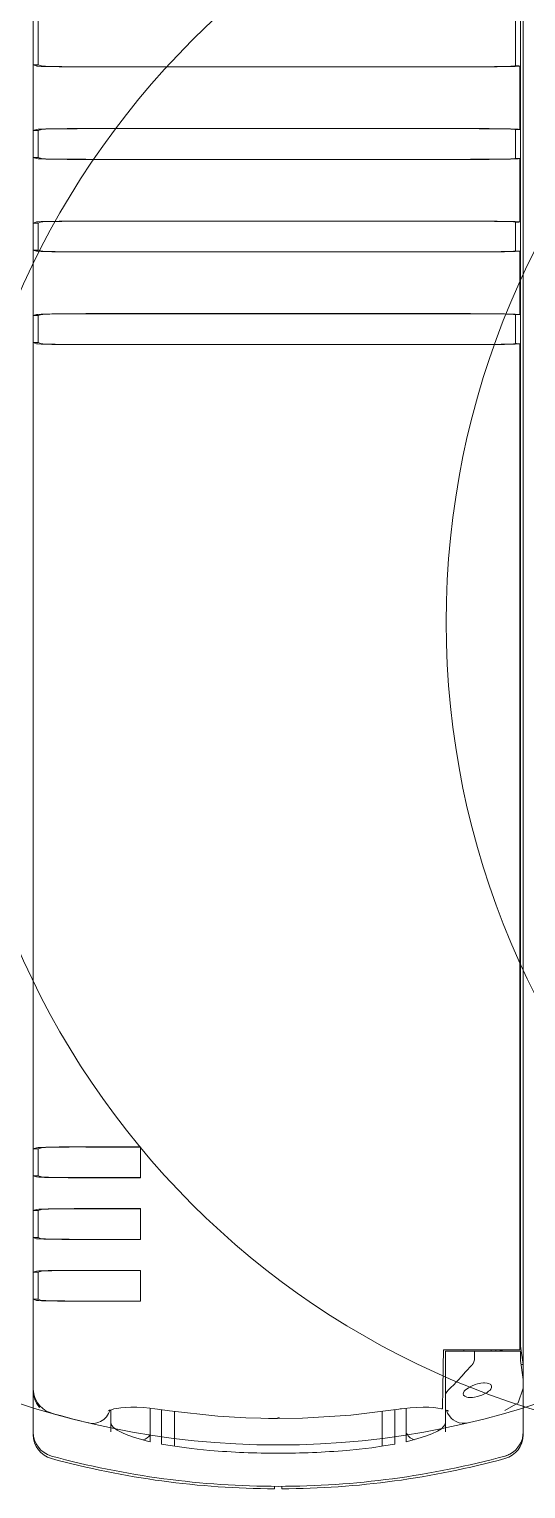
# Model space of a CAD drawing. Header units: millimetres. Extents: x -6000 to 26000, y -6000 to 26000.
# Drawn here: x 108.69 to 114.29, y -4552.79 to -4536.34 of the extents above; entities that cross this region are included whole.
import ezdxf

# ---------------------------------------------------------------- set-up
doc = ezdxf.new("R2010")
doc.units = ezdxf.units.MM
doc.header["$MEASUREMENT"] = 0
doc.layers.add('Чертеж и Рисунок_Ном._пера__7', color=7, linetype='Continuous', lineweight=15)

msp = doc.modelspace()

# ---------------------------------------------------------------- linework, layer by layer
at = {"layer": 'Чертеж и Рисунок_Ном._пера__7', "color": 7, "linetype": 'Continuous', "lineweight": 15}
for p, q in [((108.737, -4536.747), (108.737, -4534.96)), ((108.792, -4534.96), (108.792, -4536.747)), ((114.259, -4534.96), (114.259, -4551.391)), ((114.229, -4535.301), (114.229, -4551.186)), ((114.171, -4536.757), (114.171, -4535.315)), ((108.775, -4536.759), (108.737, -4536.747)), ((108.737, -4536.747), (108.792, -4536.747)), ((108.737, -4536.747), (108.737, -4537.486)), ((108.83, -4536.759), (108.792, -4536.747)), ((113.665, -4536.767), (109.33, -4536.767)), ((113.665, -4536.768), (109.33, -4536.768)), ((114.171, -4536.757), (114.165, -4536.759)), ((114.221, -4537.473), (114.221, -4536.759)), ((108.737, -4537.486), (108.775, -4537.473)), ((108.737, -4537.486), (108.792, -4537.486)), ((108.737, -4537.79), (108.737, -4537.486)), ((108.83, -4537.473), (108.792, -4537.486)), ((108.792, -4537.486), (108.792, -4537.79)), ((109.33, -4537.464), (113.665, -4537.464)), ((113.665, -4537.465), (109.33, -4537.465)), ((114.171, -4537.475), (114.165, -4537.473)), ((114.171, -4537.801), (114.171, -4537.475)), ((108.775, -4537.803), (108.737, -4537.79)), ((108.737, -4537.79), (108.737, -4538.529)), ((108.737, -4537.79), (108.792, -4537.79)), ((108.83, -4537.802), (108.792, -4537.79)), ((113.665, -4537.811), (109.33, -4537.811)), ((113.665, -4537.812), (109.33, -4537.812)), ((114.171, -4537.801), (114.165, -4537.802)), ((114.221, -4538.516), (114.221, -4537.802)), ((108.737, -4538.529), (108.775, -4538.516)), ((108.737, -4538.529), (108.792, -4538.529)), ((108.737, -4538.833), (108.737, -4538.529)), ((108.83, -4538.516), (108.792, -4538.529)), ((108.792, -4538.529), (108.792, -4538.833)), ((109.33, -4538.507), (113.665, -4538.507)), ((113.665, -4538.508), (109.33, -4538.508)), ((114.171, -4538.518), (114.165, -4538.516)), ((114.171, -4538.844), (114.171, -4538.518)), ((108.737, -4538.833), (108.737, -4539.572)), ((108.737, -4538.833), (108.792, -4538.833)), ((108.775, -4538.846), (108.737, -4538.833)), ((108.83, -4538.846), (108.792, -4538.833)), ((113.665, -4538.854), (109.33, -4538.854)), ((113.665, -4538.855), (109.33, -4538.855)), ((114.171, -4538.844), (114.165, -4538.846)), ((114.221, -4539.56), (114.221, -4538.846)), ((108.737, -4539.572), (108.775, -4539.56)), ((108.737, -4539.572), (108.792, -4539.572)), ((108.737, -4539.876), (108.737, -4539.572)), ((108.83, -4539.56), (108.792, -4539.572)), ((108.792, -4539.572), (108.792, -4539.876)), ((109.33, -4539.55), (113.665, -4539.55)), ((113.665, -4539.551), (109.33, -4539.551)), ((114.171, -4539.562), (114.165, -4539.56)), ((114.171, -4539.887), (114.171, -4539.562)), ((108.737, -4539.876), (108.792, -4539.876)), ((108.737, -4539.876), (108.737, -4548.962)), ((108.775, -4539.889), (108.737, -4539.876)), ((108.83, -4539.889), (108.792, -4539.876)), ((113.665, -4539.897), (109.33, -4539.897)), ((113.665, -4539.898), (109.33, -4539.898)), ((114.171, -4539.887), (114.165, -4539.889)), ((114.221, -4551.228), (114.221, -4539.889)), ((108.737, -4548.962), (108.775, -4548.949)), ((108.737, -4548.962), (108.792, -4548.962)), ((108.737, -4549.266), (108.737, -4548.962)), ((108.83, -4548.949), (108.792, -4548.962)), ((108.792, -4548.962), (108.792, -4549.266)), ((109.33, -4548.94), (109.947, -4548.94)), ((109.946, -4548.941), (109.33, -4548.941)), ((109.947, -4548.94), (109.946, -4548.941)), ((109.946, -4548.941), (109.946, -4549.286)), ((109.947, -4548.94), (109.947, -4549.287)), ((108.737, -4549.266), (108.737, -4549.657)), ((108.737, -4549.266), (108.792, -4549.266)), ((108.775, -4549.278), (108.737, -4549.266)), ((108.83, -4549.278), (108.792, -4549.266)), ((109.946, -4549.286), (109.33, -4549.286)), ((109.947, -4549.287), (109.33, -4549.287)), ((109.946, -4549.286), (109.947, -4549.287)), ((108.737, -4549.657), (108.775, -4549.644)), ((108.737, -4549.657), (108.792, -4549.657)), ((108.737, -4549.961), (108.737, -4549.657)), ((108.83, -4549.644), (108.792, -4549.657)), ((108.792, -4549.657), (108.792, -4549.961)), ((109.33, -4549.635), (109.947, -4549.635)), ((109.946, -4549.636), (109.33, -4549.636)), ((109.947, -4549.635), (109.946, -4549.636)), ((109.946, -4549.636), (109.946, -4549.982)), ((109.947, -4549.635), (109.947, -4549.983)), ((108.775, -4549.974), (108.737, -4549.961)), ((108.737, -4549.961), (108.792, -4549.961)), ((108.737, -4549.961), (108.737, -4550.353)), ((108.83, -4549.974), (108.792, -4549.961)), ((109.946, -4549.982), (109.33, -4549.982)), ((109.947, -4549.983), (109.33, -4549.983)), ((109.947, -4549.983), (109.946, -4549.982)), ((108.737, -4550.353), (108.775, -4550.34)), ((108.792, -4550.353), (108.737, -4550.353)), ((108.737, -4550.657), (108.737, -4550.353)), ((108.83, -4550.34), (108.792, -4550.353)), ((108.792, -4550.353), (108.792, -4550.657)), ((109.33, -4550.331), (109.947, -4550.331)), ((109.946, -4550.332), (109.33, -4550.332)), ((109.947, -4550.331), (109.946, -4550.332)), ((109.946, -4550.332), (109.946, -4550.677)), ((109.947, -4550.331), (109.947, -4550.678)), ((108.775, -4550.669), (108.737, -4550.657)), ((108.737, -4550.657), (108.792, -4550.657)), ((108.737, -4550.657), (108.737, -4551.661)), ((108.83, -4550.669), (108.792, -4550.657)), ((109.946, -4550.677), (109.33, -4550.677)), ((109.947, -4550.678), (109.33, -4550.678)), ((109.947, -4550.678), (109.946, -4550.677)), ((113.358, -4551.418), (113.362, -4551.228)), ((113.665, -4551.228), (113.362, -4551.228)), ((113.383, -4551.242), (113.709, -4551.242)), ((113.383, -4551.242), (113.383, -4551.724)), ((113.591, -4551.228), (113.591, -4551.242)), ((114.221, -4551.228), (113.665, -4551.228)), ((113.709, -4551.339), (113.709, -4551.242)), ((114.221, -4551.242), (113.709, -4551.242)), ((113.897, -4551.228), (113.897, -4551.242)), ((113.951, -4551.242), (113.951, -4551.228)), ((114.221, -4551.186), (114.229, -4551.186)), ((114.228, -4551.242), (114.221, -4551.242)), ((114.228, -4551.242), (114.228, -4551.346)), ((114.259, -4551.391), (114.229, -4551.186)), ((113.354, -4551.678), (113.358, -4551.418)), ((114.228, -4551.346), (114.259, -4551.561)), ((114.234, -4551.391), (114.259, -4551.391)), ((114.259, -4551.391), (114.259, -4551.561)), ((114.259, -4551.561), (114.259, -4551.658)), ((108.737, -4551.684), (108.737, -4551.661)), ((108.737, -4552.155), (108.737, -4551.684)), ((113.351, -4551.864), (113.354, -4551.678)), ((113.383, -4551.724), (113.383, -4551.869)), ((114.259, -4551.658), (114.259, -4552.183)), ((114.259, -4552.155), (114.259, -4551.658)), ((108.806, -4551.878), (108.806, -4551.853)), ((109.579, -4551.917), (109.579, -4551.917)), ((109.613, -4552.149), (109.613, -4551.902)), ((110.056, -4551.885), (110.056, -4552.262)), ((110.182, -4551.902), (110.182, -4552.288)), ((110.328, -4552.313), (110.328, -4551.923)), ((112.668, -4551.923), (112.668, -4552.313)), ((112.814, -4551.902), (112.814, -4552.288)), ((112.939, -4551.885), (112.939, -4552.262)), ((113.351, -4551.864), (113.35, -4551.893)), ((113.383, -4551.902), (113.383, -4551.869)), ((113.383, -4551.896), (113.383, -4551.869)), ((113.383, -4551.896), (113.383, -4552.149)), ((109.359, -4552.049), (109.359, -4552.049)), ((108.737, -4552.155), (108.737, -4552.183)), ((114.259, -4552.155), (114.259, -4552.155)), ((114.259, -4552.155), (114.259, -4552.155)), ((111.456, -4552.793), (111.456, -4552.765)), ((111.54, -4552.793), (111.54, -4552.765))]:
    msp.add_line(p, q, dxfattribs=at)
at = {"layer": 'Чертеж и Рисунок_Ном._пера__7', "color": 7, "linetype": 'Continuous', "lineweight": 15, "flags": 128}
for points in [[(108.775, -4549.278), (108.801, -4549.281), (108.828, -4549.282), (108.863, -4549.283), (108.905, -4549.284), (108.954, -4549.285), (109.009, -4549.286), (109.069, -4549.286), (109.132, -4549.287), (109.198, -4549.287), (109.266, -4549.287), (109.33, -4549.287)], [(108.83, -4549.278), (108.854, -4549.28), (108.878, -4549.281), (108.909, -4549.282), (108.947, -4549.283), (108.991, -4549.284), (109.041, -4549.285), (109.094, -4549.285), (109.151, -4549.286), (109.211, -4549.286), (109.272, -4549.286), (109.33, -4549.286)], [(108.775, -4549.644), (108.801, -4549.642), (108.828, -4549.641), (108.863, -4549.64), (108.905, -4549.639), (108.954, -4549.638), (109.009, -4549.637), (109.069, -4549.636), (109.132, -4549.636), (109.198, -4549.635), (109.266, -4549.635), (109.33, -4549.635)], [(108.83, -4549.644), (108.854, -4549.642), (108.878, -4549.641), (108.909, -4549.64), (108.947, -4549.639), (108.991, -4549.638), (109.041, -4549.638), (109.094, -4549.637), (109.151, -4549.637), (109.211, -4549.636), (109.272, -4549.636), (109.33, -4549.636)], [(108.775, -4549.974), (108.799, -4549.976), (108.824, -4549.977), (108.857, -4549.978), (108.898, -4549.979), (108.945, -4549.98), (108.999, -4549.981), (109.057, -4549.982), (109.12, -4549.982), (109.186, -4549.983), (109.255, -4549.983), (109.325, -4549.983)], [(108.83, -4549.974), (108.852, -4549.976), (108.875, -4549.977), (108.905, -4549.978), (108.941, -4549.979), (108.984, -4549.98), (109.032, -4549.98), (109.084, -4549.981), (109.141, -4549.981), (109.201, -4549.982), (109.262, -4549.982), (109.325, -4549.982)], [(108.775, -4550.34), (108.801, -4550.337), (108.828, -4550.336), (108.863, -4550.335), (108.905, -4550.334), (108.954, -4550.333), (109.009, -4550.333), (109.069, -4550.332), (109.132, -4550.331), (109.198, -4550.331), (109.266, -4550.331), (109.33, -4550.331)], [(108.83, -4550.34), (108.854, -4550.338), (108.878, -4550.337), (108.909, -4550.336), (108.947, -4550.335), (108.991, -4550.334), (109.041, -4550.333), (109.094, -4550.333), (109.151, -4550.332), (109.211, -4550.332), (109.272, -4550.332), (109.33, -4550.332)], [(108.775, -4550.669), (108.801, -4550.672), (108.828, -4550.673), (108.863, -4550.674), (108.905, -4550.675), (108.954, -4550.676), (109.009, -4550.677), (109.069, -4550.677), (109.132, -4550.678), (109.198, -4550.678), (109.266, -4550.678), (109.33, -4550.678)], [(108.83, -4550.669), (108.854, -4550.671), (108.878, -4550.672), (108.909, -4550.673), (108.947, -4550.674), (108.991, -4550.675), (109.041, -4550.676), (109.094, -4550.676), (109.151, -4550.677), (109.211, -4550.677), (109.272, -4550.677), (109.33, -4550.677)], [(113.679, -4551.398), (113.611, -4551.476), (113.568, -4551.524), (113.527, -4551.568), (113.509, -4551.587), (113.473, -4551.624), (113.447, -4551.649), (113.435, -4551.66)], [(113.709, -4551.339), (113.707, -4551.352), (113.704, -4551.362), (113.694, -4551.38), (113.683, -4551.394)], [(108.938, -4551.938), (108.884, -4551.916), (108.843, -4551.889), (108.809, -4551.856), (108.784, -4551.824), (108.759, -4551.775), (108.748, -4551.742), (108.739, -4551.701), (108.737, -4551.661)], [(108.806, -4551.878), (108.773, -4551.829), (108.759, -4551.798), (108.746, -4551.759), (108.737, -4551.702), (108.737, -4551.684)], [(113.383, -4551.724), (113.398, -4551.7), (113.419, -4551.676), (113.435, -4551.66)], [(113.584, -4551.723), (113.587, -4551.71), (113.596, -4551.693), (113.606, -4551.682), (113.642, -4551.654), (113.675, -4551.636), (113.719, -4551.618), (113.744, -4551.61)], [(113.744, -4551.753), (113.711, -4551.76), (113.687, -4551.763), (113.667, -4551.764), (113.639, -4551.763), (113.625, -4551.76), (113.6, -4551.75), (113.588, -4551.737), (113.584, -4551.723)], [(113.744, -4551.61), (113.781, -4551.603), (113.812, -4551.599), (113.825, -4551.599), (113.853, -4551.601), (113.87, -4551.605), (113.887, -4551.612), (113.895, -4551.619), (113.904, -4551.636)], [(113.904, -4551.64), (113.903, -4551.651), (113.894, -4551.669), (113.882, -4551.683), (113.869, -4551.694), (113.854, -4551.706), (113.825, -4551.722), (113.795, -4551.736), (113.779, -4551.742), (113.744, -4551.753)], [(114.054, -4551.912), (114.204, -4551.822), (114.259, -4551.658)], [(109.361, -4552.049), (109.402, -4552.055), (109.437, -4552.052), (109.454, -4552.049), (109.476, -4552.042), (109.496, -4552.034), (109.532, -4552.01), (109.552, -4551.992), (109.562, -4551.98), (109.586, -4551.945), (109.602, -4551.906)], [(110.138, -4551.896), (110.106, -4551.891), (110.049, -4551.884), (109.978, -4551.878), (109.904, -4551.874), (109.836, -4551.873), (109.776, -4551.876), (109.724, -4551.88), (109.68, -4551.886), (109.645, -4551.893), (109.617, -4551.901), (109.598, -4551.907), (109.586, -4551.913)], [(112.858, -4551.896), (112.316, -4551.962), (111.771, -4551.995), (111.487, -4552), (111.496, -4551.994), (111.512, -4551.993), (111.485, -4552), (111.473, -4551.999), (111.461, -4551.999), (111.436, -4551.999), (111.39, -4551.999), (111.302, -4551.997), (111.134, -4551.992), (110.816, -4551.974), (110.273, -4551.915), (110.138, -4551.896)], [(112.858, -4551.896), (112.874, -4551.893), (112.889, -4551.891), (112.921, -4551.887), (112.984, -4551.88), (113.061, -4551.875), (113.132, -4551.873), (113.195, -4551.874), (113.251, -4551.878), (113.298, -4551.884), (113.337, -4551.89), (113.35, -4551.893)], [(113.383, -4551.902), (113.393, -4551.906), (113.407, -4551.911), (113.417, -4551.916)], [(113.394, -4551.906), (113.407, -4551.939), (113.425, -4551.968), (113.452, -4552), (113.47, -4552.015), (113.496, -4552.032), (113.512, -4552.039), (113.538, -4552.048), (113.572, -4552.054), (113.609, -4552.054), (113.634, -4552.049)], [(109.613, -4552.049), (109.622, -4552.078), (109.642, -4552.102), (109.682, -4552.132), (109.75, -4552.167), (109.804, -4552.189), (109.879, -4552.214), (110.023, -4552.254), (110.056, -4552.262)], [(112.939, -4552.262), (113.061, -4552.231), (113.169, -4552.197), (113.231, -4552.173), (113.295, -4552.142), (113.337, -4552.116), (113.363, -4552.092), (113.378, -4552.071), (113.383, -4552.049)], [(114.054, -4552.424), (114.109, -4552.402), (114.15, -4552.376), (114.175, -4552.355), (114.201, -4552.325), (114.219, -4552.299), (114.236, -4552.266), (114.25, -4552.225), (114.257, -4552.186), (114.259, -4552.155)], [(110.726, -4552.361), (110.586, -4552.347), (110.519, -4552.34), (110.437, -4552.329), (110.253, -4552.301), (110.182, -4552.288)], [(112.814, -4552.288), (112.686, -4552.31), (112.552, -4552.33), (112.482, -4552.339), (112.412, -4552.347), (112.27, -4552.361)], [(114.055, -4552.423), (114.066, -4552.42), (114.077, -4552.416), (114.088, -4552.412), (114.099, -4552.407), (114.11, -4552.402)]]:
    msp.add_lwpolyline(points, dxfattribs=at)
at = {"layer": 'Чертеж и Рисунок_Ном._пера__7', "color": 7, "linetype": 'Continuous', "lineweight": 15}
for centre in [(111.498, -4543.028), (117.08, -4543.028), (122.663, -4543.028)]:
    msp.add_circle(centre, 9.271, dxfattribs=at)
for centre, radius, start, end in [((111.498, -4543.028), 9.271, 253.9693, 256.6757), ((111.498, -4543.028), 9.271, 253.9963, 256.6584), ((109.015, -4552.155), 0.278, 180, 254.7815), ((109.015, -4552.183), 0.278, 180, 254.7815), ((109.939, -4552.106), 0.139, 283.743, 327.2931), ((113.07, -4552.106), 0.139, 199.7042, 253.3252), ((113.981, -4552.183), 0.278, 285.2185, 0), ((111.498, -4543.028), 9.364, 265.2712, 270), ((111.498, -4543.028), 9.364, 270, 274.7288), ((111.498, -4543.028), 9.737, 254.7815, 270), ((111.498, -4543.056), 9.737, 254.7815, 269.7544), ((111.498, -4543.028), 9.737, 270, 285.2185), ((111.498, -4543.056), 9.737, 270.2456, 285.2185)]:
    msp.add_arc(centre, radius, start, end, dxfattribs=at)
for centre, major_axis, ratio, start_param, end_param in [((109.33, -4536.759), (0.556, 0), 0.017455, 3.193953, 4.712389), ((109.33, -4536.759), (-0.501, 0), 0.017455, 0.05236, 1.570796), ((113.665, -4536.759), (-0.501, 0), 0.017455, 1.570796, 3.089233), ((113.665, -4536.759), (-0.556, 0), 0.017455, 1.570796, 3.091814), ((113.744, -4536.762), (-0.501, 0), 0.017455, 3.452397, 3.692176), ((109.33, -4537.474), (0.556, 0), 0.017455, 1.570796, 3.089233), ((109.33, -4537.474), (-0.501, 0), 0.017455, 4.712389, 6.230825), ((113.665, -4537.474), (-0.556, 0), 0.017455, 3.191371, 4.712389), ((113.665, -4537.474), (-0.501, 0), 0.017455, 3.193953, 4.712389), ((113.744, -4537.471), (-0.501, 0), 0.017455, 2.591009, 2.830789), ((109.33, -4537.802), (0.556, 0), 0.017455, 3.193953, 4.712389), ((109.33, -4537.802), (-0.501, 0), 0.017455, 0.05236, 1.570796), ((113.665, -4537.802), (-0.556, 0), 0.017455, 1.570796, 3.091814), ((113.665, -4537.802), (-0.501, 0), 0.017455, 1.570796, 3.089233), ((113.744, -4537.805), (-0.501, 0), 0.017455, 3.452397, 3.692176), ((109.33, -4538.517), (0.556, 0), 0.017455, 1.570796, 3.089233), ((109.33, -4538.517), (-0.501, 0), 0.017455, 4.712389, 6.230825), ((113.665, -4538.517), (-0.556, 0), 0.017455, 3.191371, 4.712389), ((113.665, -4538.517), (-0.501, 0), 0.017455, 3.193953, 4.712389), ((113.744, -4538.514), (-0.501, 0), 0.017455, 2.591009, 2.830789), ((109.33, -4538.845), (0.556, 0), 0.017455, 3.193953, 4.712389), ((109.33, -4538.845), (-0.501, 0), 0.017455, 0.05236, 1.570796), ((113.665, -4538.845), (-0.556, 0), 0.017455, 1.570796, 3.091814), ((113.665, -4538.845), (-0.501, 0), 0.017455, 1.570796, 3.089233), ((113.744, -4538.848), (-0.501, 0), 0.017455, 3.452397, 3.692176), ((109.33, -4539.56), (0.556, 0), 0.017455, 1.570796, 3.089233), ((109.33, -4539.56), (-0.501, 0), 0.017455, 4.712389, 6.230825), ((113.665, -4539.56), (-0.556, 0), 0.017455, 3.191371, 4.712389), ((113.665, -4539.56), (-0.501, 0), 0.017455, 3.193953, 4.712389), ((113.744, -4539.557), (-0.501, 0), 0.017455, 2.591009, 2.830789), ((109.33, -4539.889), (0.556, 0), 0.017455, 3.193953, 4.712389), ((109.33, -4539.889), (-0.501, 0), 0.017455, 0.05236, 1.570796), ((113.665, -4539.889), (0.556, 0), 0.017455, 4.712389, 6.233406), ((113.665, -4539.889), (-0.501, 0), 0.017455, 1.570796, 3.089233), ((113.744, -4539.892), (-0.501, 0), 0.017455, 3.452397, 3.692176), ((109.33, -4548.949), (0.556, 0), 0.017455, 1.570796, 3.089233), ((109.33, -4548.949), (-0.501, 0), 0.017455, 4.712389, 6.230825), ((113.744, -4551.072), (-0.522, 0), 0.36397, 2.037482, 2.180534)]:
    msp.add_ellipse(centre, major_axis=major_axis, ratio=ratio, start_param=start_param, end_param=end_param, dxfattribs=at)

doc.saveas('drawing.dxf')
